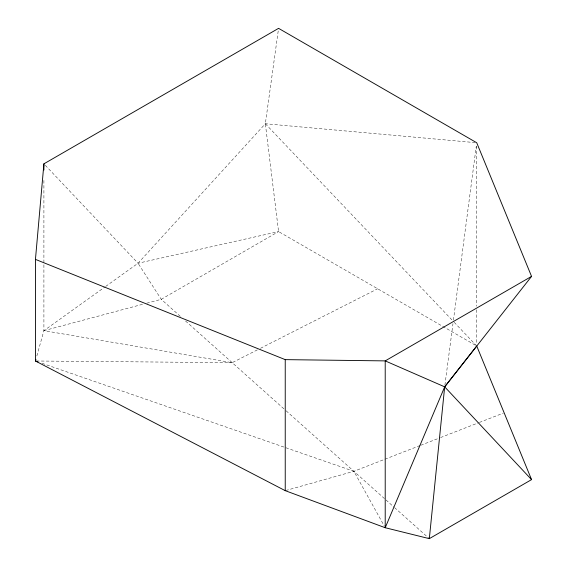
<?xml version="1.0" encoding="UTF-8"?>
<svg xmlns="http://www.w3.org/2000/svg" width="567" height="567" viewBox="0 0 567 567"><rect width="100%" height="100%" fill="white"/><g stroke="black" fill="none" stroke-linecap="round" stroke-linejoin="round"><path stroke-width="0.43" stroke-dasharray="2.83 2.13" d="M444.911 385.092L452.976 323.629M453.437 320.114L476.266 146.265M475.203 345.105L278.574 231.577L265.342 123.741L278.574 28.35M36.855 355.941L43.907 330.667L43.907 179.725M105.71 286.413L138.05 263.251L265.342 123.741L474.969 142.593M257.354 349.889L232.194 362.667L43.907 330.667L104.994 286.923M260.501 348.287L377.65 288.78M419.934 445.591L353.886 471.305L286.087 490.427M420.757 445.272L439.744 437.88M440.573 437.554L478.548 422.769M479.377 422.45L503.319 413.123M43.907 330.667L143.387 304.089M146.789 303.182L161.241 299.319L278.574 231.577L138.05 263.251L44.517 164.473M36.331 361.002L232.194 362.667M42.135 363.312L353.886 471.305L384.355 526.176M180.292 316.329L161.241 299.319L138.05 263.251M185.551 321.021L285.477 410.232M286.137 410.82L385.376 499.414M386.028 500.002L393.902 507.026M394.561 507.614L429.325 538.65M265.342 123.741L453.579 321.645M454.188 322.283L476.727 345.983M476.727 146.286L476.727 306.223M476.727 309.752L476.727 344.219"/><path stroke-width="0.85" d="M35.445 259.381L43.907 163.835L278.574 28.35L476.727 142.756L531.555 276.398L444.677 386.843L385.213 527.721L285.236 490.661L35.445 360.995L35.445 259.381L285.236 359.634L385.213 360.888L444.677 386.843L531.555 479.625L429.325 538.65L385.213 527.721L385.213 360.888L531.555 276.398M429.325 538.65L444.677 386.843L476.727 345.983L531.555 479.625M35.912 359.315L35.445 360.995L37.954 361.866M285.236 359.634L285.236 490.661M43.907 163.835L43.907 170.015"/></g></svg>
